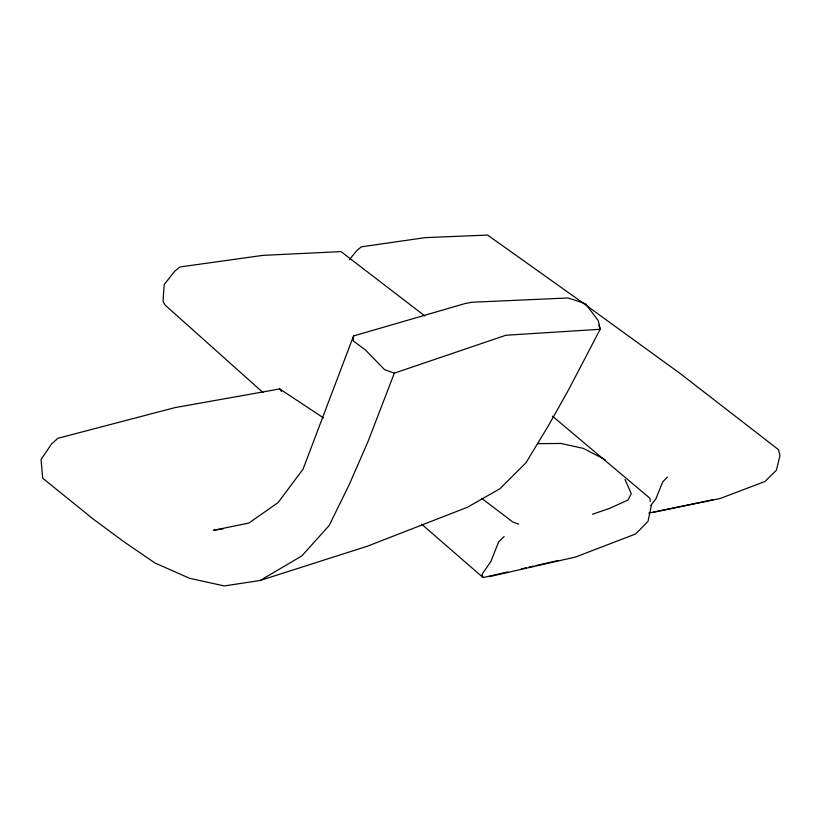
<?xml version="1.0" encoding="UTF-8"?>
<svg xmlns="http://www.w3.org/2000/svg" width="821" height="821" viewBox="0 0 821 821"><rect width="100%" height="100%" fill="white"/><g stroke="black" fill="none" stroke-linecap="round" stroke-linejoin="round"><path stroke-width="1.23" d="M353.543 335.953L353.256 340.931L365.201 349.746L384.567 369.624L394.337 373.155L505.859 335.255L600.182 329.272L598.211 320.549L585.424 303.667L568.132 297.972L471.952 302.251L465.107 303.544L353.543 335.953L303.031 469.212L278.073 502.596L248.804 523.09L213.347 530.325L223.476 528.786M651.464 505.141L648.026 521.356L635.587 533.989L575.429 557.059L489.172 576.67M394.337 373.155L368.054 441.431L349.13 484.862L329.159 525.522L301.851 555.899L260.103 580.488L224.328 585.937L189.641 578.312L154.953 562.99L123.355 541.378L92.917 518.821L42.723 478.233L41.05 459.493L51.59 443.925L57.891 438.291L174.791 407.657L279.745 388.938L323.474 417.889M650.786 505.469L655.928 498.747L662.793 481.742L667.381 477.165M349.5 259.457L356.899 250.6L361.261 246.854L425.186 237.628L487.592 235.063L579.564 300.527L680.045 373.422L778.554 449.703L779.95 455.727L776.409 470.187L765.039 481.465L720.181 498.491L653.157 512.376M504.145 536.544L498.604 541.922L490.886 561.502L482.019 574.3L483.097 577.563L507.778 571.96M592.567 514.213L609.12 508.548L627.911 500.081L631.277 493.667L624.997 479.433M260.103 580.488L367.592 546.139L467.406 507.265L499.958 488.721L526.035 462.705L548.469 425.576L568.85 389.277L600.182 329.272L599.094 325.106M521.345 568.871L526.282 567.752M528.745 567.198L533.681 566.069M536.154 565.515L558.352 560.466M648.713 513.053L713.367 499.681M537.971 443.679L560.805 443.453L583.249 448.338L605.077 459.637M518.759 524.116L512.858 522.043L481.845 498.47M424.765 315.911L340.982 251.595L262.812 255.382L179.902 266.979L174.719 271.258L164.159 284.579L163.051 301.286L165.083 305.043L262.966 392.52M552.492 416.216L649.934 498.265L650.304 501.436M421.645 524.209L483.097 577.563M279.745 388.938L281.603 391.463"/></g></svg>
